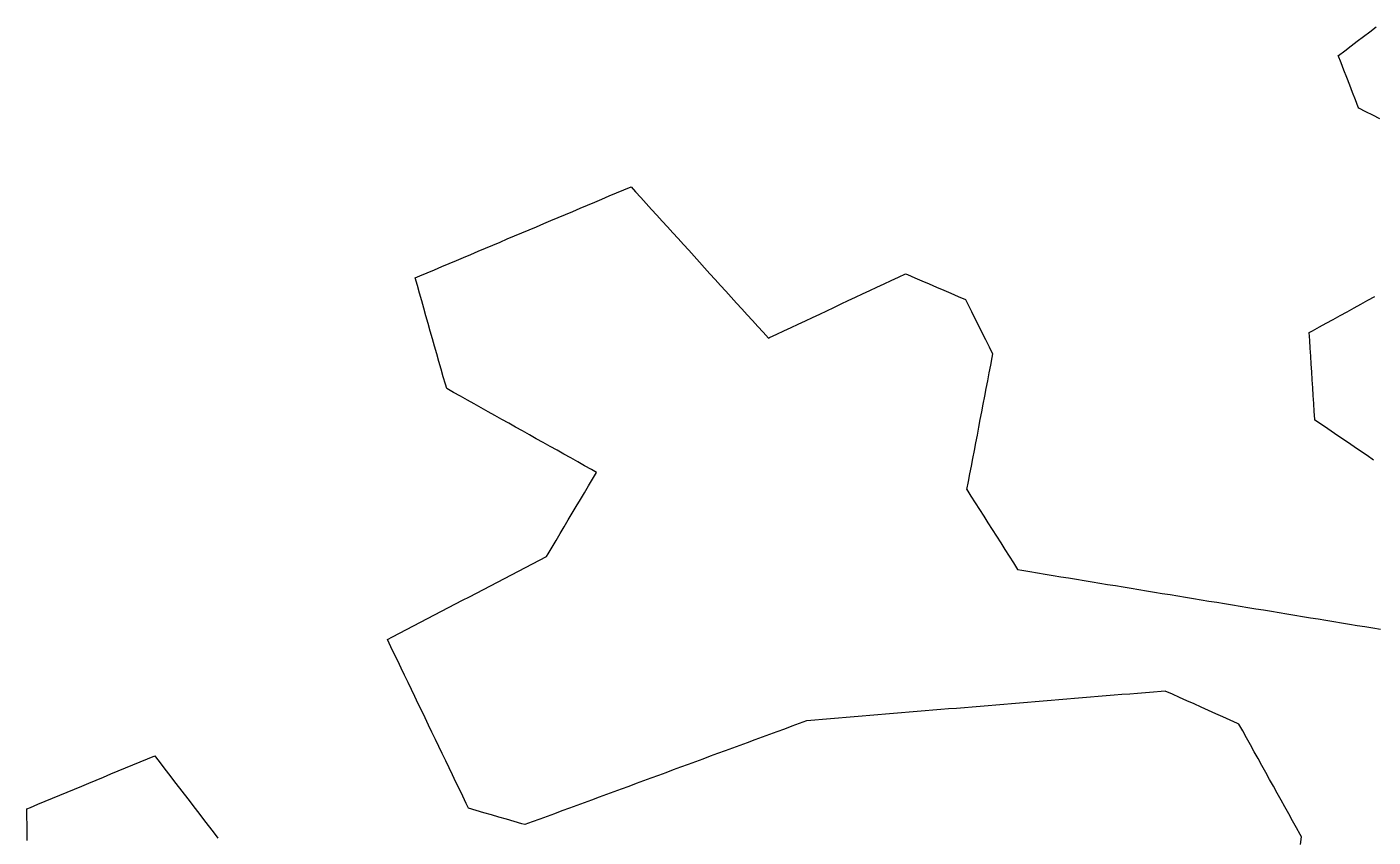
# Model space of a CAD drawing. Header units: millimetres. Extents: x 32 to 3054, y 42 to 5568.
# Drawn here: x 2688.8 to 2859.2, y 2225 to 2327.5 of the extents above; entities that cross this region are included whole.
import ezdxf

# ---------------------------------------------------------------- set-up
doc = ezdxf.new("R2010")
doc.units = ezdxf.units.MM
doc.layers.add('ALL_ISLANDS', color=7, linetype='Continuous')
doc.layers.add('OUTLINE_ISLAND_01', color=7, linetype='Continuous')

msp = doc.modelspace()

# ---------------------------------------------------------------- linework, layer by layer
at = {"layer": 'ALL_ISLANDS'}
for points in [[(2860.0816, 2315.9244), (2859.1853, 2316.368), (2858.2891, 2316.8116), (2857.3929, 2317.2552), (2857.3356, 2317.4035), (2856.9748, 2318.3361), (2856.6141, 2319.2688), (2856.2534, 2320.2015), (2855.8927, 2321.1342), (2855.532, 2322.0669), (2855.1713, 2322.9995), (2854.8106, 2323.9322), (2854.8225, 2323.9412), (2855.6216, 2324.5425), (2856.4206, 2325.1438), (2857.2196, 2325.7451), (2858.0186, 2326.3465), (2858.8176, 2326.9478), (2859.6166, 2327.5491)], [(2850.0243, 2224.0876), (2850.1624, 2225.078), (2850.006, 2225.3595), (2849.5204, 2226.2337), (2849.0347, 2227.1079), (2848.5491, 2227.982), (2848.0634, 2228.8562), (2847.5778, 2229.7303), (2847.0922, 2230.6045), (2846.6065, 2231.4787), (2846.1209, 2232.3528), (2845.6353, 2233.227), (2845.1496, 2234.1011), (2844.664, 2234.9753), (2844.1783, 2235.8495), (2843.6927, 2236.7236), (2843.2071, 2237.5978), (2842.7214, 2238.4719), (2842.2358, 2239.3461), (2842.0338, 2239.4364), (2841.121, 2239.8447), (2840.2081, 2240.253), (2839.2952, 2240.6613), (2838.3824, 2241.0696), (2837.4695, 2241.4779), (2836.5567, 2241.8861), (2835.6438, 2242.2944), (2834.731, 2242.7027), (2833.8181, 2243.111), (2832.9053, 2243.5193), (2832.4041, 2243.4778), (2831.4075, 2243.3955), (2830.4109, 2243.3131), (2829.4143, 2243.2307), (2828.4177, 2243.1483), (2827.4211, 2243.0659), (2826.4245, 2242.9835), (2825.4279, 2242.9011), (2824.4313, 2242.8187), (2823.4347, 2242.7364), (2822.4381, 2242.654), (2821.4415, 2242.5716), (2820.4449, 2242.4892), (2819.4483, 2242.4068), (2818.4517, 2242.3244), (2817.4551, 2242.242), (2816.4585, 2242.1597), (2815.4619, 2242.0773), (2814.4653, 2241.9949), (2813.4687, 2241.9125), (2812.4721, 2241.8301), (2811.4755, 2241.7477), (2810.4789, 2241.6653), (2809.4823, 2241.583), (2808.4857, 2241.5006), (2807.4891, 2241.4182), (2806.4925, 2241.3358), (2805.4959, 2241.2534), (2804.4993, 2241.171), (2803.5027, 2241.0886), (2802.5061, 2241.0062), (2801.5095, 2240.9239), (2800.5129, 2240.8415), (2799.5163, 2240.7591), (2798.5197, 2240.6767), (2797.5231, 2240.5943), (2796.5265, 2240.5119), (2795.5299, 2240.4295), (2794.5333, 2240.3472), (2793.5367, 2240.2648), (2792.5401, 2240.1824), (2791.5435, 2240.1), (2790.5469, 2240.0176), (2789.5503, 2239.9352), (2788.5537, 2239.8528), (2787.5571, 2239.7705), (2787.5235, 2239.7581), (2786.5852, 2239.4124), (2785.6468, 2239.0667), (2784.7085, 2238.721), (2783.7701, 2238.3753), (2782.8318, 2238.0296), (2781.8934, 2237.6839), (2780.9551, 2237.3383), (2780.0167, 2236.9926), (2779.0784, 2236.6469), (2778.14, 2236.3012), (2777.2017, 2235.9555), (2776.2633, 2235.6098), (2775.325, 2235.2641), (2774.3866, 2234.9184), (2773.4483, 2234.5727), (2772.5099, 2234.227), (2771.5716, 2233.8813), (2770.6333, 2233.5356), (2769.6949, 2233.1899), (2768.7566, 2232.8443), (2767.8182, 2232.4986), (2766.8799, 2232.1529), (2765.9415, 2231.8072), (2765.0032, 2231.4615), (2764.0648, 2231.1158), (2763.1265, 2230.7701), (2762.1881, 2230.4244), (2761.2498, 2230.0787), (2760.3114, 2229.733), (2759.3731, 2229.3873), (2758.4347, 2229.0416), (2757.4964, 2228.6959), (2756.558, 2228.3503), (2755.6197, 2228.0046), (2754.6813, 2227.6589), (2753.743, 2227.3132), (2752.8046, 2226.9675), (2751.8663, 2226.6218), (2751.4623, 2226.7388), (2750.5017, 2227.0169), (2749.5412, 2227.295), (2748.5806, 2227.5731), (2747.6201, 2227.8512), (2746.6595, 2228.1293), (2745.699, 2228.4074), (2744.7384, 2228.6855), (2744.4415, 2229.303), (2744.0081, 2230.2042), (2743.5747, 2231.1055), (2743.1414, 2232.0067), (2742.708, 2232.9079), (2742.2747, 2233.8091), (2741.8413, 2234.7103), (2741.408, 2235.6116), (2740.9746, 2236.5128), (2740.5412, 2237.414), (2740.1079, 2238.3152), (2739.6745, 2239.2165), (2739.2412, 2240.1177), (2738.8078, 2241.0189), (2738.3744, 2241.9201), (2737.9411, 2242.8213), (2737.5077, 2243.7226), (2737.0744, 2244.6238), (2736.641, 2245.525), (2736.2076, 2246.4262), (2735.7743, 2247.3274), (2735.3409, 2248.2287), (2734.9076, 2249.1299), (2734.4742, 2250.0311), (2735.1226, 2250.37), (2736.0089, 2250.8331), (2736.8952, 2251.2963), (2737.7815, 2251.7594), (2738.6677, 2252.2226), (2739.554, 2252.6858), (2740.4403, 2253.1489), (2741.3266, 2253.6121), (2742.2128, 2254.0752), (2743.0991, 2254.5384), (2743.9854, 2255.0016), (2744.8717, 2255.4647), (2745.7579, 2255.9279), (2746.6442, 2256.391), (2747.5305, 2256.8542), (2748.4168, 2257.3173), (2749.303, 2257.7805), (2750.1893, 2258.2437), (2751.0756, 2258.7068), (2751.9619, 2259.17), (2752.8481, 2259.6331), (2753.7344, 2260.0963), (2754.6207, 2260.5594), (2754.8052, 2260.8709), (2755.3149, 2261.7312), (2755.8246, 2262.5916), (2756.3343, 2263.4519), (2756.8441, 2264.3123), (2757.3538, 2265.1726), (2757.8635, 2266.033), (2758.3732, 2266.8933), (2758.8829, 2267.7536), (2759.3926, 2268.614), (2759.9023, 2269.4743), (2760.412, 2270.3347), (2760.9218, 2271.195), (2760.2945, 2271.5461), (2759.4218, 2272.0344), (2758.5492, 2272.5228), (2757.6765, 2273.0112), (2756.8039, 2273.4995), (2755.9313, 2273.9879), (2755.0586, 2274.4762), (2754.186, 2274.9646), (2753.3133, 2275.453), (2752.4407, 2275.9413), (2751.568, 2276.4297), (2750.6954, 2276.918), (2749.8228, 2277.4064), (2748.9501, 2277.8948), (2748.0775, 2278.3831), (2747.2048, 2278.8715), (2746.3322, 2279.3598), (2745.4595, 2279.8482), (2744.5869, 2280.3366), (2743.7143, 2280.8249), (2742.8416, 2281.3133), (2741.969, 2281.8016), (2741.8169, 2282.3352), (2741.5428, 2283.2969), (2741.2686, 2284.2586), (2740.9945, 2285.2203), (2740.7204, 2286.182), (2740.4462, 2287.1437), (2740.1721, 2288.1054), (2739.898, 2289.0671), (2739.6238, 2290.0288), (2739.3497, 2290.9904), (2739.0756, 2291.9521), (2738.8014, 2292.9138), (2738.5273, 2293.8755), (2738.2532, 2294.8372), (2737.9791, 2295.7989), (2738.5847, 2296.0545), (2739.5061, 2296.4432), (2740.4274, 2296.832), (2741.3488, 2297.2207), (2742.2701, 2297.6094), (2743.1915, 2297.9982), (2744.1128, 2298.3869), (2745.0342, 2298.7757), (2745.9555, 2299.1644), (2746.8769, 2299.5532), (2747.7982, 2299.9419), (2748.7195, 2300.3306), (2749.6409, 2300.7194), (2750.5622, 2301.1081), (2751.4836, 2301.4969), (2752.4049, 2301.8856), (2753.3263, 2302.2744), (2754.2476, 2302.6631), (2755.169, 2303.0519), (2756.0903, 2303.4406), (2757.0117, 2303.8293), (2757.933, 2304.2181), (2758.8543, 2304.6068), (2759.7757, 2304.9956), (2760.697, 2305.3843), (2761.6184, 2305.7731), (2762.5397, 2306.1618), (2763.4611, 2306.5506), (2764.3824, 2306.9393), (2765.3038, 2307.328), (2765.8821, 2306.6906), (2766.554, 2305.95), (2767.2259, 2305.2094), (2767.8979, 2304.4688), (2768.5698, 2303.7281), (2769.2417, 2302.9875), (2769.9137, 2302.2469), (2770.5856, 2301.5063), (2771.2575, 2300.7657), (2771.9294, 2300.0251), (2772.6014, 2299.2845), (2773.2733, 2298.5438), (2773.9452, 2297.8032), (2774.6172, 2297.0626), (2775.2891, 2296.322), (2775.961, 2295.5814), (2776.6329, 2294.8408), (2777.3049, 2294.1001), (2777.9768, 2293.3595), (2778.6487, 2292.6189), (2779.3207, 2291.8783), (2779.9926, 2291.1377), (2780.6645, 2290.3971), (2781.3364, 2289.6564), (2782.0084, 2288.9158), (2782.6803, 2288.1752), (2782.836, 2288.2483), (2783.7413, 2288.673), (2784.6466, 2289.0978), (2785.5519, 2289.5225), (2786.4572, 2289.9473), (2787.3625, 2290.372), (2788.2678, 2290.7968), (2789.1731, 2291.2215), (2790.0785, 2291.6463), (2790.9838, 2292.071), (2791.8891, 2292.4958), (2792.7944, 2292.9205), (2793.6997, 2293.3453), (2794.605, 2293.77), (2795.5103, 2294.1948), (2796.4156, 2294.6195), (2797.3209, 2295.0442), (2798.2263, 2295.469), (2799.1316, 2295.8937), (2800.0369, 2296.3185), (2800.2771, 2296.2155), (2801.1963, 2295.8217), (2802.1154, 2295.4278), (2803.0346, 2295.0339), (2803.9538, 2294.64), (2804.8729, 2294.2461), (2805.7921, 2293.8522), (2806.7112, 2293.4583), (2807.6304, 2293.0645), (2807.9315, 2292.4592), (2808.377, 2291.5639), (2808.8225, 2290.6686), (2809.2679, 2289.7733), (2809.7134, 2288.878), (2810.1589, 2287.9827), (2810.6043, 2287.0874), (2811.0498, 2286.1921), (2810.9624, 2285.7341), (2810.7749, 2284.7518), (2810.5874, 2283.7696), (2810.3999, 2282.7873), (2810.2124, 2281.805), (2810.0249, 2280.8228), (2809.8374, 2279.8405), (2809.6499, 2278.8582), (2809.4624, 2277.876), (2809.2749, 2276.8937), (2809.0875, 2275.9114), (2808.9, 2274.9292), (2808.7125, 2273.9469), (2808.525, 2272.9646), (2808.3375, 2271.9824), (2808.15, 2271.0001), (2807.9625, 2270.0178), (2807.775, 2269.0356), (2807.7883, 2269.0147), (2808.3252, 2268.1711), (2808.8622, 2267.3275), (2809.3992, 2266.4839), (2809.9361, 2265.6403), (2810.4731, 2264.7967), (2811.01, 2263.9531), (2811.547, 2263.1095), (2812.084, 2262.2659), (2812.6209, 2261.4223), (2813.1579, 2260.5787), (2813.6948, 2259.735), (2814.2318, 2258.8914), (2814.7647, 2258.8039), (2815.7515, 2258.6418), (2816.7382, 2258.4797), (2817.725, 2258.3177), (2818.7118, 2258.1556), (2819.6986, 2257.9935), (2820.6854, 2257.8314), (2821.6721, 2257.6693), (2822.6589, 2257.5072), (2823.6457, 2257.3452), (2824.6325, 2257.1831), (2825.6192, 2257.021), (2826.606, 2256.8589), (2827.5928, 2256.6968), (2828.5796, 2256.5348), (2829.5664, 2256.3727), (2830.5531, 2256.2106), (2831.5399, 2256.0485), (2832.5267, 2255.8864), (2833.5135, 2255.7243), (2834.5002, 2255.5623), (2835.487, 2255.4002), (2836.4738, 2255.2381), (2837.4606, 2255.076), (2838.4473, 2254.9139), (2839.4341, 2254.7519), (2840.4209, 2254.5898), (2841.4077, 2254.4277), (2842.3945, 2254.2656), (2843.3812, 2254.1035), (2844.368, 2253.9414), (2845.3548, 2253.7794), (2846.3416, 2253.6173), (2847.3283, 2253.4552), (2848.3151, 2253.2931), (2849.3019, 2253.131), (2850.2887, 2252.969), (2851.2755, 2252.8069), (2852.2622, 2252.6448), (2853.249, 2252.4827), (2854.2358, 2252.3206), (2855.2226, 2252.1585), (2856.2093, 2251.9965), (2857.1961, 2251.8344), (2858.1829, 2251.6723), (2859.1697, 2251.5102), (2860.1565, 2251.3481)], [(2859.2806, 2272.7413), (2858.4545, 2273.3048), (2857.6283, 2273.8682), (2856.8022, 2274.4317), (2855.976, 2274.9952), (2855.1499, 2275.5586), (2854.3238, 2276.1221), (2853.4976, 2276.6856), (2852.6715, 2277.249), (2851.8453, 2277.8125), (2851.8394, 2277.9051), (2851.7749, 2278.9031), (2851.7104, 2279.901), (2851.6459, 2280.8989), (2851.5814, 2281.8968), (2851.5169, 2282.8947), (2851.4524, 2283.8926), (2851.3879, 2284.8906), (2851.3234, 2285.8885), (2851.2589, 2286.8864), (2851.1945, 2287.8843), (2851.13, 2288.8822), (2851.5432, 2289.1093), (2852.4197, 2289.5908), (2853.2961, 2290.0722), (2854.1726, 2290.5537), (2855.049, 2291.0352), (2855.9255, 2291.5167), (2856.8019, 2291.9982), (2857.6784, 2292.4797), (2858.5548, 2292.9612), (2859.4313, 2293.4427)], [(2688.8704, 2224.6158), (2688.8633, 2225.6158), (2688.8562, 2226.6157), (2688.8491, 2227.6157), (2688.842, 2228.6157), (2689.31, 2228.8101), (2690.2336, 2229.1936), (2691.1571, 2229.5772), (2692.0806, 2229.9607), (2693.0042, 2230.3442), (2693.9277, 2230.7278), (2694.8512, 2231.1113), (2695.7747, 2231.4948), (2696.6983, 2231.8784), (2697.6218, 2232.2619), (2698.5453, 2232.6454), (2699.4688, 2233.029), (2700.3924, 2233.4125), (2701.3159, 2233.7961), (2702.2394, 2234.1796), (2703.1629, 2234.5631), (2704.0865, 2234.9467), (2705.01, 2235.3302), (2705.0959, 2235.2183), (2705.7052, 2234.4254), (2706.3145, 2233.6325), (2706.9238, 2232.8395), (2707.5332, 2232.0466), (2708.1425, 2231.2537), (2708.7518, 2230.4607), (2709.3611, 2229.6678), (2709.9704, 2228.8748), (2710.5797, 2228.0819), (2711.189, 2227.289), (2711.7983, 2226.496), (2712.4076, 2225.7031), (2713.0169, 2224.9102)]]:
    msp.add_lwpolyline(points, dxfattribs=at)
at = {"layer": 'OUTLINE_ISLAND_01'}
for points in [[(2860.0816, 2315.9244), (2859.1853, 2316.368), (2858.2891, 2316.8116), (2857.3929, 2317.2552), (2857.3356, 2317.4035), (2856.9748, 2318.3361), (2856.6141, 2319.2688), (2856.2534, 2320.2015), (2855.8927, 2321.1342), (2855.532, 2322.0669), (2855.1713, 2322.9995), (2854.8106, 2323.9322), (2854.8225, 2323.9412), (2855.6216, 2324.5425), (2856.4206, 2325.1438), (2857.2196, 2325.7451), (2858.0186, 2326.3465), (2858.8176, 2326.9478), (2859.6166, 2327.5491)], [(2850.0243, 2224.0876), (2850.1624, 2225.078), (2850.006, 2225.3595), (2849.5204, 2226.2337), (2849.0347, 2227.1079), (2848.5491, 2227.982), (2848.0634, 2228.8562), (2847.5778, 2229.7303), (2847.0922, 2230.6045), (2846.6065, 2231.4787), (2846.1209, 2232.3528), (2845.6353, 2233.227), (2845.1496, 2234.1011), (2844.664, 2234.9753), (2844.1783, 2235.8495), (2843.6927, 2236.7236), (2843.2071, 2237.5978), (2842.7214, 2238.4719), (2842.2358, 2239.3461), (2842.0338, 2239.4364), (2841.121, 2239.8447), (2840.2081, 2240.253), (2839.2952, 2240.6613), (2838.3824, 2241.0696), (2837.4695, 2241.4779), (2836.5567, 2241.8861), (2835.6438, 2242.2944), (2834.731, 2242.7027), (2833.8181, 2243.111), (2832.9053, 2243.5193), (2832.4041, 2243.4778), (2831.4075, 2243.3955), (2830.4109, 2243.3131), (2829.4143, 2243.2307), (2828.4177, 2243.1483), (2827.4211, 2243.0659), (2826.4245, 2242.9835), (2825.4279, 2242.9011), (2824.4313, 2242.8187), (2823.4347, 2242.7364), (2822.4381, 2242.654), (2821.4415, 2242.5716), (2820.4449, 2242.4892), (2819.4483, 2242.4068), (2818.4517, 2242.3244), (2817.4551, 2242.242), (2816.4585, 2242.1597), (2815.4619, 2242.0773), (2814.4653, 2241.9949), (2813.4687, 2241.9125), (2812.4721, 2241.8301), (2811.4755, 2241.7477), (2810.4789, 2241.6653), (2809.4823, 2241.583), (2808.4857, 2241.5006), (2807.4891, 2241.4182), (2806.4925, 2241.3358), (2805.4959, 2241.2534), (2804.4993, 2241.171), (2803.5027, 2241.0886), (2802.5061, 2241.0062), (2801.5095, 2240.9239), (2800.5129, 2240.8415), (2799.5163, 2240.7591), (2798.5197, 2240.6767), (2797.5231, 2240.5943), (2796.5265, 2240.5119), (2795.5299, 2240.4295), (2794.5333, 2240.3472), (2793.5367, 2240.2648), (2792.5401, 2240.1824), (2791.5435, 2240.1), (2790.5469, 2240.0176), (2789.5503, 2239.9352), (2788.5537, 2239.8528), (2787.5571, 2239.7705), (2787.5235, 2239.7581), (2786.5852, 2239.4124), (2785.6468, 2239.0667), (2784.7085, 2238.721), (2783.7701, 2238.3753), (2782.8318, 2238.0296), (2781.8934, 2237.6839), (2780.9551, 2237.3383), (2780.0167, 2236.9926), (2779.0784, 2236.6469), (2778.14, 2236.3012), (2777.2017, 2235.9555), (2776.2633, 2235.6098), (2775.325, 2235.2641), (2774.3866, 2234.9184), (2773.4483, 2234.5727), (2772.5099, 2234.227), (2771.5716, 2233.8813), (2770.6333, 2233.5356), (2769.6949, 2233.1899), (2768.7566, 2232.8443), (2767.8182, 2232.4986), (2766.8799, 2232.1529), (2765.9415, 2231.8072), (2765.0032, 2231.4615), (2764.0648, 2231.1158), (2763.1265, 2230.7701), (2762.1881, 2230.4244), (2761.2498, 2230.0787), (2760.3114, 2229.733), (2759.3731, 2229.3873), (2758.4347, 2229.0416), (2757.4964, 2228.6959), (2756.558, 2228.3503), (2755.6197, 2228.0046), (2754.6813, 2227.6589), (2753.743, 2227.3132), (2752.8046, 2226.9675), (2751.8663, 2226.6218), (2751.4623, 2226.7388), (2750.5017, 2227.0169), (2749.5412, 2227.295), (2748.5806, 2227.5731), (2747.6201, 2227.8512), (2746.6595, 2228.1293), (2745.699, 2228.4074), (2744.7384, 2228.6855), (2744.4415, 2229.303), (2744.0081, 2230.2042), (2743.5747, 2231.1055), (2743.1414, 2232.0067), (2742.708, 2232.9079), (2742.2747, 2233.8091), (2741.8413, 2234.7103), (2741.408, 2235.6116), (2740.9746, 2236.5128), (2740.5412, 2237.414), (2740.1079, 2238.3152), (2739.6745, 2239.2165), (2739.2412, 2240.1177), (2738.8078, 2241.0189), (2738.3744, 2241.9201), (2737.9411, 2242.8213), (2737.5077, 2243.7226), (2737.0744, 2244.6238), (2736.641, 2245.525), (2736.2076, 2246.4262), (2735.7743, 2247.3274), (2735.3409, 2248.2287), (2734.9076, 2249.1299), (2734.4742, 2250.0311), (2735.1226, 2250.37), (2736.0089, 2250.8331), (2736.8952, 2251.2963), (2737.7815, 2251.7594), (2738.6677, 2252.2226), (2739.554, 2252.6858), (2740.4403, 2253.1489), (2741.3266, 2253.6121), (2742.2128, 2254.0752), (2743.0991, 2254.5384), (2743.9854, 2255.0016), (2744.8717, 2255.4647), (2745.7579, 2255.9279), (2746.6442, 2256.391), (2747.5305, 2256.8542), (2748.4168, 2257.3173), (2749.303, 2257.7805), (2750.1893, 2258.2437), (2751.0756, 2258.7068), (2751.9619, 2259.17), (2752.8481, 2259.6331), (2753.7344, 2260.0963), (2754.6207, 2260.5594), (2754.8052, 2260.8709), (2755.3149, 2261.7312), (2755.8246, 2262.5916), (2756.3343, 2263.4519), (2756.8441, 2264.3123), (2757.3538, 2265.1726), (2757.8635, 2266.033), (2758.3732, 2266.8933), (2758.8829, 2267.7536), (2759.3926, 2268.614), (2759.9023, 2269.4743), (2760.412, 2270.3347), (2760.9218, 2271.195), (2760.2945, 2271.5461), (2759.4218, 2272.0344), (2758.5492, 2272.5228), (2757.6765, 2273.0112), (2756.8039, 2273.4995), (2755.9313, 2273.9879), (2755.0586, 2274.4762), (2754.186, 2274.9646), (2753.3133, 2275.453), (2752.4407, 2275.9413), (2751.568, 2276.4297), (2750.6954, 2276.918), (2749.8228, 2277.4064), (2748.9501, 2277.8948), (2748.0775, 2278.3831), (2747.2048, 2278.8715), (2746.3322, 2279.3598), (2745.4595, 2279.8482), (2744.5869, 2280.3366), (2743.7143, 2280.8249), (2742.8416, 2281.3133), (2741.969, 2281.8016), (2741.8169, 2282.3352), (2741.5428, 2283.2969), (2741.2686, 2284.2586), (2740.9945, 2285.2203), (2740.7204, 2286.182), (2740.4462, 2287.1437), (2740.1721, 2288.1054), (2739.898, 2289.0671), (2739.6238, 2290.0288), (2739.3497, 2290.9904), (2739.0756, 2291.9521), (2738.8014, 2292.9138), (2738.5273, 2293.8755), (2738.2532, 2294.8372), (2737.9791, 2295.7989), (2738.5847, 2296.0545), (2739.5061, 2296.4432), (2740.4274, 2296.832), (2741.3488, 2297.2207), (2742.2701, 2297.6094), (2743.1915, 2297.9982), (2744.1128, 2298.3869), (2745.0342, 2298.7757), (2745.9555, 2299.1644), (2746.8769, 2299.5532), (2747.7982, 2299.9419), (2748.7195, 2300.3306), (2749.6409, 2300.7194), (2750.5622, 2301.1081), (2751.4836, 2301.4969), (2752.4049, 2301.8856), (2753.3263, 2302.2744), (2754.2476, 2302.6631), (2755.169, 2303.0519), (2756.0903, 2303.4406), (2757.0117, 2303.8293), (2757.933, 2304.2181), (2758.8543, 2304.6068), (2759.7757, 2304.9956), (2760.697, 2305.3843), (2761.6184, 2305.7731), (2762.5397, 2306.1618), (2763.4611, 2306.5506), (2764.3824, 2306.9393), (2765.3038, 2307.328), (2765.8821, 2306.6906), (2766.554, 2305.95), (2767.2259, 2305.2094), (2767.8979, 2304.4688), (2768.5698, 2303.7281), (2769.2417, 2302.9875), (2769.9137, 2302.2469), (2770.5856, 2301.5063), (2771.2575, 2300.7657), (2771.9294, 2300.0251), (2772.6014, 2299.2845), (2773.2733, 2298.5438), (2773.9452, 2297.8032), (2774.6172, 2297.0626), (2775.2891, 2296.322), (2775.961, 2295.5814), (2776.6329, 2294.8408), (2777.3049, 2294.1001), (2777.9768, 2293.3595), (2778.6487, 2292.6189), (2779.3207, 2291.8783), (2779.9926, 2291.1377), (2780.6645, 2290.3971), (2781.3364, 2289.6564), (2782.0084, 2288.9158), (2782.6803, 2288.1752), (2782.836, 2288.2483), (2783.7413, 2288.673), (2784.6466, 2289.0978), (2785.5519, 2289.5225), (2786.4572, 2289.9473), (2787.3625, 2290.372), (2788.2678, 2290.7968), (2789.1731, 2291.2215), (2790.0785, 2291.6463), (2790.9838, 2292.071), (2791.8891, 2292.4958), (2792.7944, 2292.9205), (2793.6997, 2293.3453), (2794.605, 2293.77), (2795.5103, 2294.1948), (2796.4156, 2294.6195), (2797.3209, 2295.0442), (2798.2263, 2295.469), (2799.1316, 2295.8937), (2800.0369, 2296.3185), (2800.2771, 2296.2155), (2801.1963, 2295.8217), (2802.1154, 2295.4278), (2803.0346, 2295.0339), (2803.9538, 2294.64), (2804.8729, 2294.2461), (2805.7921, 2293.8522), (2806.7112, 2293.4583), (2807.6304, 2293.0645), (2807.9315, 2292.4592), (2808.377, 2291.5639), (2808.8225, 2290.6686), (2809.2679, 2289.7733), (2809.7134, 2288.878), (2810.1589, 2287.9827), (2810.6043, 2287.0874), (2811.0498, 2286.1921), (2810.9624, 2285.7341), (2810.7749, 2284.7518), (2810.5874, 2283.7696), (2810.3999, 2282.7873), (2810.2124, 2281.805), (2810.0249, 2280.8228), (2809.8374, 2279.8405), (2809.6499, 2278.8582), (2809.4624, 2277.876), (2809.2749, 2276.8937), (2809.0875, 2275.9114), (2808.9, 2274.9292), (2808.7125, 2273.9469), (2808.525, 2272.9646), (2808.3375, 2271.9824), (2808.15, 2271.0001), (2807.9625, 2270.0178), (2807.775, 2269.0356), (2807.7883, 2269.0147), (2808.3252, 2268.1711), (2808.8622, 2267.3275), (2809.3992, 2266.4839), (2809.9361, 2265.6403), (2810.4731, 2264.7967), (2811.01, 2263.9531), (2811.547, 2263.1095), (2812.084, 2262.2659), (2812.6209, 2261.4223), (2813.1579, 2260.5787), (2813.6948, 2259.735), (2814.2318, 2258.8914), (2814.7647, 2258.8039), (2815.7515, 2258.6418), (2816.7382, 2258.4797), (2817.725, 2258.3177), (2818.7118, 2258.1556), (2819.6986, 2257.9935), (2820.6854, 2257.8314), (2821.6721, 2257.6693), (2822.6589, 2257.5072), (2823.6457, 2257.3452), (2824.6325, 2257.1831), (2825.6192, 2257.021), (2826.606, 2256.8589), (2827.5928, 2256.6968), (2828.5796, 2256.5348), (2829.5664, 2256.3727), (2830.5531, 2256.2106), (2831.5399, 2256.0485), (2832.5267, 2255.8864), (2833.5135, 2255.7243), (2834.5002, 2255.5623), (2835.487, 2255.4002), (2836.4738, 2255.2381), (2837.4606, 2255.076), (2838.4473, 2254.9139), (2839.4341, 2254.7519), (2840.4209, 2254.5898), (2841.4077, 2254.4277), (2842.3945, 2254.2656), (2843.3812, 2254.1035), (2844.368, 2253.9414), (2845.3548, 2253.7794), (2846.3416, 2253.6173), (2847.3283, 2253.4552), (2848.3151, 2253.2931), (2849.3019, 2253.131), (2850.2887, 2252.969), (2851.2755, 2252.8069), (2852.2622, 2252.6448), (2853.249, 2252.4827), (2854.2358, 2252.3206), (2855.2226, 2252.1585), (2856.2093, 2251.9965), (2857.1961, 2251.8344), (2858.1829, 2251.6723), (2859.1697, 2251.5102), (2860.1565, 2251.3481)], [(2859.2806, 2272.7413), (2858.4545, 2273.3048), (2857.6283, 2273.8682), (2856.8022, 2274.4317), (2855.976, 2274.9952), (2855.1499, 2275.5586), (2854.3238, 2276.1221), (2853.4976, 2276.6856), (2852.6715, 2277.249), (2851.8453, 2277.8125), (2851.8394, 2277.9051), (2851.7749, 2278.9031), (2851.7104, 2279.901), (2851.6459, 2280.8989), (2851.5814, 2281.8968), (2851.5169, 2282.8947), (2851.4524, 2283.8926), (2851.3879, 2284.8906), (2851.3234, 2285.8885), (2851.2589, 2286.8864), (2851.1945, 2287.8843), (2851.13, 2288.8822), (2851.5432, 2289.1093), (2852.4197, 2289.5908), (2853.2961, 2290.0722), (2854.1726, 2290.5537), (2855.049, 2291.0352), (2855.9255, 2291.5167), (2856.8019, 2291.9982), (2857.6784, 2292.4797), (2858.5548, 2292.9612), (2859.4313, 2293.4427)], [(2688.8704, 2224.6158), (2688.8633, 2225.6158), (2688.8562, 2226.6157), (2688.8491, 2227.6157), (2688.842, 2228.6157), (2689.31, 2228.8101), (2690.2336, 2229.1936), (2691.1571, 2229.5772), (2692.0806, 2229.9607), (2693.0042, 2230.3442), (2693.9277, 2230.7278), (2694.8512, 2231.1113), (2695.7747, 2231.4948), (2696.6983, 2231.8784), (2697.6218, 2232.2619), (2698.5453, 2232.6454), (2699.4688, 2233.029), (2700.3924, 2233.4125), (2701.3159, 2233.7961), (2702.2394, 2234.1796), (2703.1629, 2234.5631), (2704.0865, 2234.9467), (2705.01, 2235.3302), (2705.0959, 2235.2183), (2705.7052, 2234.4254), (2706.3145, 2233.6325), (2706.9238, 2232.8395), (2707.5332, 2232.0466), (2708.1425, 2231.2537), (2708.7518, 2230.4607), (2709.3611, 2229.6678), (2709.9704, 2228.8748), (2710.5797, 2228.0819), (2711.189, 2227.289), (2711.7983, 2226.496), (2712.4076, 2225.7031), (2713.0169, 2224.9102)]]:
    msp.add_lwpolyline(points, dxfattribs=at)

doc.saveas('drawing.dxf')
